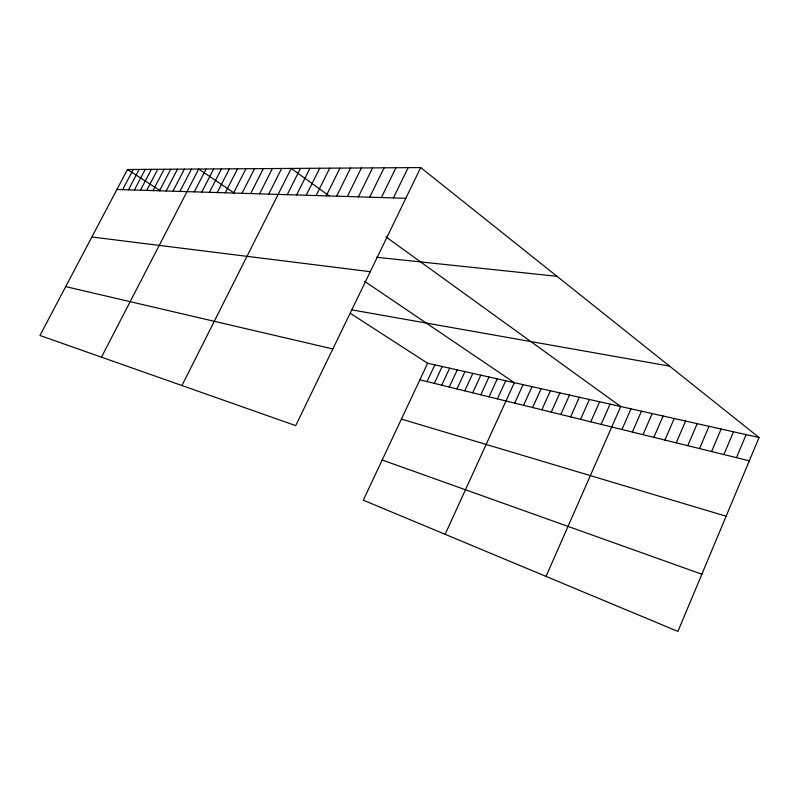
<?xml version="1.0" encoding="UTF-8"?>
<svg xmlns="http://www.w3.org/2000/svg" width="799" height="799" viewBox="0 0 799 799"><rect width="100%" height="100%" fill="white"/><g stroke="black" fill="none" stroke-linecap="round" stroke-linejoin="round"><path stroke-width="1.2" d="M759.05 437.522L677.922 631.42L363.305 500.184L427.655 363.255L759.05 437.522L420.703 167.58L127.45 169.508L39.95 335.49L295.7 425.627L420.703 167.58M736.458 457.657L746.136 434.636M723.884 454.561L733.502 431.8M711.589 451.535L721.137 429.033M699.554 448.579L709.033 426.316M687.769 445.682L697.187 423.66M676.224 442.846L685.582 421.063M664.928 440.069L674.226 418.516M653.852 437.343L663.09 416.019M643.005 434.676L652.184 413.572M621.952 429.502L631.01 408.828M632.379 432.059L641.487 411.175M546.027 576.399L620.733 406.531L385.887 236.834M601.138 424.379L610.076 404.134M590.751 421.822L599.63 401.797M570.596 416.868L579.355 397.253M580.573 419.325L589.392 399.5M560.818 414.471L569.517 395.046M551.24 412.114L559.869 392.888M532.613 407.53L541.133 388.684M541.832 409.797L550.411 390.771M523.565 405.303L532.034 386.646M514.696 403.125L523.095 384.649M497.427 398.881L505.727 380.753M445.133 534.311L514.336 382.681L364.724 281.418M489.038 396.813L497.278 378.856M472.698 392.798L480.838 375.17M480.798 394.786L488.988 376.998M456.948 388.923L464.978 371.615M464.748 390.851L472.838 373.383M449.268 387.036L457.248 369.887M434.316 383.36L442.197 366.511M441.727 385.188L449.657 368.189M427.036 381.572L434.866 364.873M393.428 197.912L408.139 167.66M381.403 197.553L395.944 167.74M369.717 197.193L384.109 167.82M358.381 196.854L372.604 167.89M336.639 196.184L350.561 168.04M347.355 196.514L361.428 167.97M326.222 195.865L339.994 168.11M306.217 195.256L319.7 168.239M316.084 195.555L329.707 168.18M296.609 194.966L309.952 168.309M181.952 385.537L291.216 168.429L329.078 195.785M287.26 194.676L300.464 168.369M268.744 194.117L281.677 168.489M250.686 193.568L263.35 168.609M259.595 193.837L272.389 168.549M242.007 193.298L254.541 168.669M225.308 192.789L237.583 168.779M233.548 193.048L245.952 168.729M209.428 192.309L221.453 168.889M217.268 192.549L229.413 168.839M194.307 191.85L206.102 168.988M201.777 192.08L213.683 168.939M179.895 191.41L191.46 169.078M101.473 357.173L198.691 169.038L233.967 192.909M166.152 190.991L177.488 169.178M172.944 191.201L184.399 169.128M153.018 190.591L164.145 169.258M159.51 190.791L170.736 169.218M140.454 190.212L151.381 169.348M146.666 190.392L157.693 169.308M122.617 189.663L133.243 169.468M128.429 189.842L139.156 169.428M134.382 190.022L145.198 169.388M116.914 189.493L405.822 198.292M376.479 257.258L556.993 276.314M91.875 236.993L370.277 271.69M351.63 309.842L669.552 366.122M65.708 286.621L332.843 348.963M419.875 379.815L749.302 460.813M401.418 419.085L726.121 516.224M382.192 460.004L701.852 574.221M127.45 169.508L160.259 190.681M350.581 313.508L427.655 363.255"/></g></svg>
